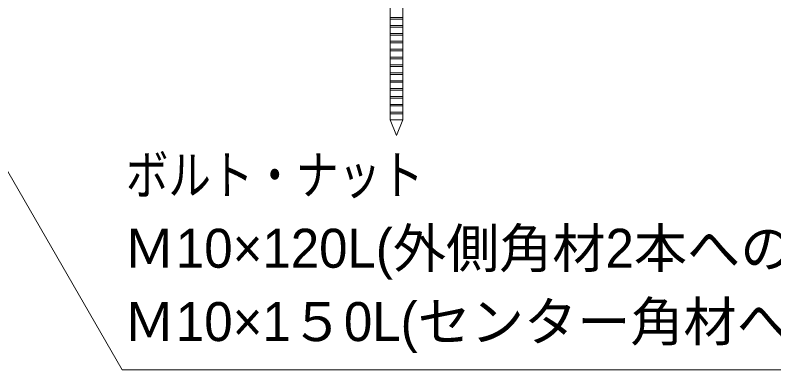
# Model space of a CAD drawing. Units: millimetres at full size, sheet at 1:20; details may follow other scales. Extents: x 200 to 8200, y 200 to 5740.
# Drawn here: x 4480 to 5443, y 1422 to 1872 of the extents above; entities that cross this region are included whole.
import ezdxf
from ezdxf.enums import TextEntityAlignment as Align

# ---------------------------------------------------------------- set-up
doc = ezdxf.new("R2010")
doc.units = ezdxf.units.MM
doc.header["$LTSCALE"] = 20
doc.layers.add('引出線', color=7, linetype='Continuous', lineweight=13)
doc.layers.add('鉄筋杭', color=7, linetype='Continuous', lineweight=13)
doc.layers.add('文字', color=7, linetype='Continuous')
doc.styles.add('ＭＳ Ｐゴシック', font='')
doc.styles.get('ＭＳ Ｐゴシック').set_extended_font_data('MS PGothic')

msp = doc.modelspace()

# ---------------------------------------------------------------- linework, layer by layer
at = {"layer": '引出線'}
msp.add_lwpolyline([(4227.42, 2094.1), (4615.34, 1422.21), (5364.69, 1422.21), (5824.78, 1422.21)], dxfattribs=at)
at = {"layer": '鉄筋杭'}
for p, q in [((4955.64, 2429.69), (4955.64, 1739.25)), ((4971.64, 2429.69), (4971.64, 1739.25)), ((4955.64, 1868.75), (4971.64, 1868.75)), ((4955.64, 1866.75), (4971.64, 1866.75)), ((4955.64, 1858.75), (4971.64, 1858.75)), ((4955.64, 1856.75), (4971.64, 1856.75)), ((4955.64, 1848.75), (4971.64, 1848.75)), ((4955.64, 1846.75), (4971.64, 1846.75)), ((4955.64, 1838.75), (4971.64, 1838.75)), ((4955.64, 1836.75), (4971.64, 1836.75)), ((4955.64, 1828.75), (4971.64, 1828.75)), ((4955.64, 1826.75), (4971.64, 1826.75)), ((4955.64, 1818.75), (4971.64, 1818.75)), ((4955.64, 1816.75), (4971.64, 1816.75)), ((4955.64, 1808.75), (4971.64, 1808.75)), ((4955.64, 1806.75), (4971.64, 1806.75)), ((4955.64, 1798.75), (4971.64, 1798.75)), ((4955.64, 1796.75), (4971.64, 1796.75)), ((4955.64, 1788.75), (4971.64, 1788.75)), ((4955.64, 1786.75), (4971.64, 1786.75)), ((4955.64, 1778.75), (4971.64, 1778.75)), ((4955.64, 1776.75), (4971.64, 1776.75)), ((4955.64, 1768.75), (4971.64, 1768.75)), ((4955.64, 1766.75), (4971.64, 1766.75)), ((4955.64, 1758.75), (4971.64, 1758.75)), ((4955.64, 1756.75), (4971.64, 1756.75)), ((4955.64, 1748.75), (4971.64, 1748.75)), ((4955.64, 1746.75), (4971.64, 1746.75)), ((4963.64, 1719.25), (4955.64, 1739.25)), ((4971.64, 1739.25), (4955.64, 1739.25)), ((4963.64, 1719.25), (4971.64, 1739.25))]:
    msp.add_line(p, q, dxfattribs=at)

# ---------------------------------------------------------------- texts
at = {"layer": '文字', "style": 'ＭＳ Ｐゴシック', "width": 0.8}
msp.add_text('ボルト・ナット', height=49.49, dxfattribs=at).set_placement((4620.03, 1629.73), align=Align.BOTTOM_LEFT)
at = {"layer": '文字', "style": 'ＭＳ Ｐゴシック'}
for s, p in [('Ｍ10×120L(外側角材2本への固定用）', (4616.05, 1536.74)), ('Ｍ10×1５0L(センター角材への固定用）', (4616.05, 1443.75))]:
    msp.add_text(s, height=49.49, dxfattribs=at).set_placement(p, align=Align.BOTTOM_LEFT)

doc.saveas('drawing.dxf')
